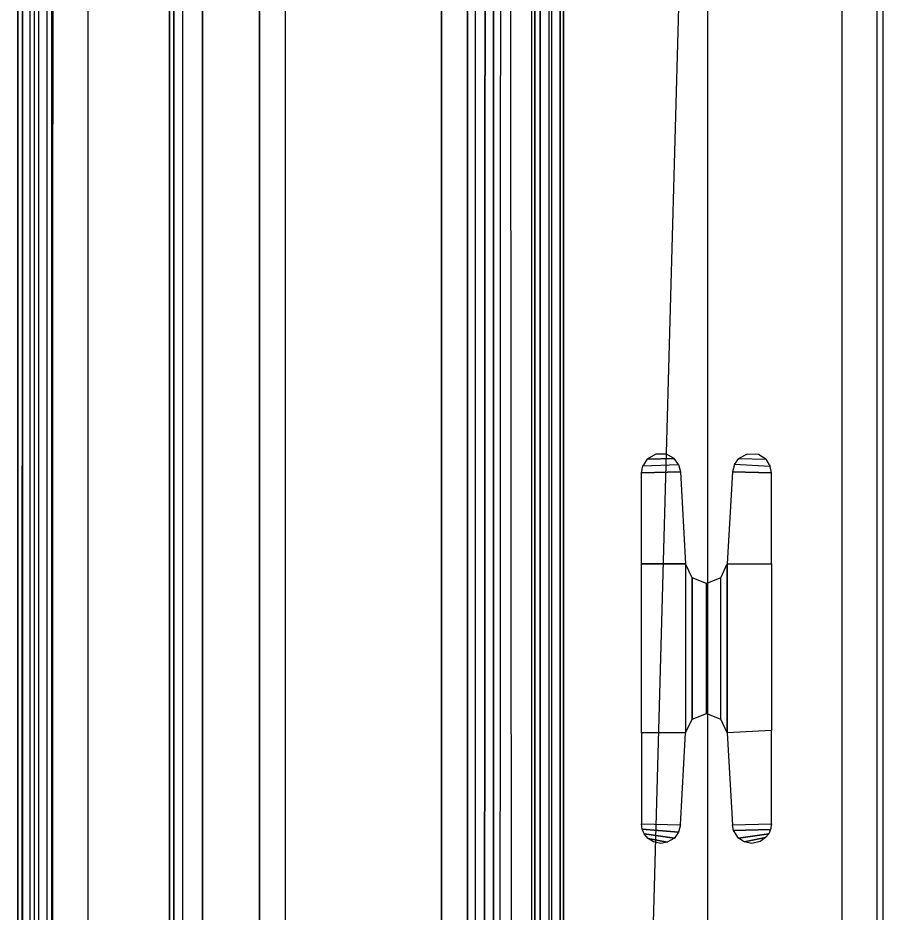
# Model space of a CAD drawing. Header units: inches. Extents: x 0 to 232, y 0 to 393.
# Drawn here: x 0 to 33.3, y 294.82 to 329.25 of the extents above; entities that cross this region are included whole.
import ezdxf

# ---------------------------------------------------------------- set-up
doc = ezdxf.new("R2010")
doc.units = ezdxf.units.IN
doc.header["$MEASUREMENT"] = 0
doc.layers.add('Layer1', color=4, linetype='CONTINUOUS')
doc.layers.add('vidro', color=2, linetype='CONTINUOUS')

msp = doc.modelspace()

# ---------------------------------------------------------------- linework, layer by layer
at = {"layer": 'Layer1'}
for points in [[(0, 390.2, 6.95), (0, 390.2, 0.65), (0, 0, 0.65), (0, 0, 6.95)], [(0, 0, 0.65), (0.176, 0, 0.206), (0.189, 390.2, 0.192), (0, 390.2, 0.65)], [(0.189, 390.2, 0.192), (0.444, 390.2, 0.034), (0.503, 0, 0.017), (0.176, 0, 0.206)], [(0.503, 0, 0.017), (0.874, 0, 0.04), (0.798, 390.2, 0.017), (0.444, 390.2, 0.034)], [(0.636, 390.2, 34.666), (5.837, 390.2, 186.2), (5.837, 0, 186.2), (0.643, 0, 34.871)], [(0.798, 390.2, 0.017), (1.118, 390.2, 0.198), (1.111, 0, 0.191), (0.874, 0, 0.04)], [(1.111, 0, 0.191), (1.3, 0, 0.65), (1.3, 390.2, 0.65), (1.118, 390.2, 0.198)], [(1.35, 390.2, 6.95), (1.3, 390.2, 0.645), (1.3, 0, 0.645), (1.3, 0, 6.95)], [(1.3, 0, 6.95), (2.7, 0, 6.95), (2.7, 390.2, 6.95), (1.35, 390.2, 6.95)], [(6, 0, 190.938), (5.837, 0, 186.2), (5.837, 390.2, 186.2), (6, 390.2, 190.938)], [(6.335, 0, 191.691), (6, 0, 190.938), (6, 390.2, 190.938), (6.335, 390.2, 191.691)], [(7.099, 390.2, 192), (6.335, 390.2, 191.691), (6.335, 0, 191.691), (7.099, 0, 192)], [(18.3, 379, 24), (18.3, 379, 9.8), (18.3, 1.5, 9.8), (18.3, 1.5, 24)], [(19.9, 374, 192), (7.099, 373.953, 192), (7.099, 0, 192), (19.9, 0, 192)], [(20.1, 374, 24), (18.3, 374, 24), (18.3, 1.5, 24), (20.1, 1.5, 24)], [(19.9, 0, 192), (20.454, 0, 191.85), (20.45, 374, 191.853), (19.9, 374, 192)], [(20.55, 374, 24.12), (20.1, 374, 24), (20.1, 0, 24), (20.542, 0, 24.116)], [(20.45, 374, 191.853), (20.852, 374, 191.452), (20.839, 0, 191.473), (20.454, 0, 191.85)], [(20.864, 0, 24.425), (20.542, 0, 24.116), (20.55, 374, 24.12), (20.877, 374, 24.445)], [(20.839, 0, 191.473), (21, 0, 190.9), (21, 374, 190.9), (20.852, 374, 191.452)], [(21, 374, 24.9), (20.877, 374, 24.445), (20.864, 0, 24.425), (21, 0, 24.9)], [(21, 0, 24.9), (21, 374, 24.9), (21, 374, 190.9), (21, 0, 190.9)], [(18.3, 369.5, 7.6), (17.6, 369.5, 7.6), (17.6, 1.5, 7.6), (18.3, 1.5, 7.6)], [(17.999, 369.5, 6.707), (17.6, 369.5, 7.6), (17.6, 1.5, 7.6), (17.824, 1.5, 6.902)], [(17.999, 369.5, 6.707), (17.824, 1.5, 6.902), (18.432, 1.5, 6.458), (18.606, 369.5, 6.416)], [(18.3, 1.5, 7.6), (18.3, 1.5, 9.8), (18.3, 369.5, 9.8), (18.3, 369.5, 7.6)], [(19.179, 1.5, 6.462), (18.432, 1.5, 6.458), (18.606, 369.5, 6.416), (18.929, 369.5, 6.407)], [(19.775, 369.5, 6.9), (18.929, 369.5, 6.407), (19.179, 1.5, 6.462), (19.775, 1.5, 6.9)], [(19.775, 369.5, 6.9), (26.544, 369.5, 7.6), (26.544, 241.849, 7.6), (19.775, 242.496, 6.9)], [(26.544, 369.5, 7.6), (31.712, 366.516, 7.6), (31.712, 241.64, 7.6), (23, 241.64, 7.6)], [(33.3, 363.13, 7.022), (33.061, 364.024, 6.364), (33.061, 242.989, 6.364), (33.3, 243.228, 7.022)], [(31.712, 241.64, 7.6), (33.3, 243.228, 7.022), (33.3, 363.13, 7.022), (31.712, 363.394, 7.6)], [(25.259, 312.3, 7.6), (24.957, 312.471, 7.6), (24.548, 312.472, 7.6), (24.223, 312.284, 7.6)], [(28.781, 312.279, 7.6), (28.503, 312.456, 7.6), (28.065, 312.477, 7.6), (27.743, 312.302, 7.6)], [(25.426, 312.076, 7.6), (25.499, 311.793, 7.6), (24, 311.75, 7.6), (24.052, 312.023, 7.6)], [(25.259, 312.3, 7.6), (24.223, 312.284, 7.6), (24.052, 312.023, 7.6), (25.426, 312.076, 7.6)], [(27.577, 312.08, 7.6), (27.501, 311.793, 7.6), (29, 311.75, 7.6), (28.956, 312.003, 7.6)], [(27.743, 312.302, 7.6), (28.781, 312.279, 7.6), (28.956, 312.003, 7.6), (27.577, 312.08, 7.6)], [(25.701, 308.254, 7.6), (24, 308.254, 7.6), (24, 311.75, 7.6), (25.499, 311.793, 7.6)], [(29, 311.75, 7.6), (27.501, 311.793, 7.6), (27.299, 308.254, 7.6), (29, 308.254, 7.6)], [(25.701, 308.254, 7.6), (25.701, 301.746, 7.6), (24, 301.746, 7.6), (24, 308.254, 7.6)], [(25.951, 307.718, 7.6), (25.701, 308.254, 7.6), (25.701, 301.746, 7.6), (25.952, 302.283, 7.6)], [(27.299, 301.746, 7.6), (27.051, 302.28, 7.6), (27.049, 307.718, 7.6), (27.299, 308.254, 7.6)], [(27.299, 301.746, 7.6), (27.299, 308.254, 7.6), (29, 308.254, 7.6), (29, 301.843, 7.6)], [(25.952, 302.283, 7.6), (26.5, 302.5, 7.6), (26.5, 307.5, 7.6), (25.951, 307.718, 7.6)], [(27.049, 307.718, 7.6), (26.5, 307.5, 7.6), (26.5, 302.5, 7.6), (27.051, 302.28, 7.6)], [(25.701, 301.746, 7.6), (24, 301.746, 7.6), (24, 298.25, 7.6), (25.499, 298.207, 7.6)], [(27.501, 298.207, 7.6), (29, 298.25, 7.6), (29, 301.843, 7.6), (27.299, 301.746, 7.6)], [(25.499, 298.207, 7.6), (25.428, 297.929, 7.6), (24.027, 298.049, 7.6), (24, 298.25, 7.6)], [(29, 298.25, 7.6), (28.966, 298.028, 7.6), (27.543, 297.999, 7.6), (27.501, 298.207, 7.6)], [(25.428, 297.929, 7.6), (25.265, 297.705, 7.6), (24.105, 297.867, 7.6), (24.027, 298.049, 7.6)], [(25.265, 297.705, 7.6), (24.991, 297.54, 7.6), (24.26, 297.682, 7.6), (24.105, 297.867, 7.6)], [(27.735, 297.705, 7.6), (27.543, 297.999, 7.6), (28.966, 298.028, 7.6), (28.897, 297.871, 7.6)], [(28.897, 297.871, 7.6), (28.78, 297.72, 7.6), (27.949, 297.563, 7.6), (27.735, 297.705, 7.6)], [(24.991, 297.54, 7.6), (24.75, 297.5, 7.6), (24.458, 297.559, 7.6), (24.26, 297.682, 7.6)], [(28.78, 297.72, 7.6), (28.57, 297.572, 7.6), (28.25, 297.5, 7.6), (27.949, 297.563, 7.6)]]:
    msp.add_3dface(points, dxfattribs=at)
at = {"layer": 'Layer1', "invisible_edges": 12}
for points in [[(0, 0, 6.95), (0, 0, 16.142), (0.211, 390.2, 16.137), (0, 390.2, 6.95)], [(0.643, 0, 34.871), (0, 0, 16.142), (0.211, 390.2, 16.137), (0.636, 390.2, 34.666)]]:
    msp.add_3dface(points, dxfattribs=at)
at = {"layer": 'vidro'}
for points in [[(9.3, 41.12, 197.9), (10.3, 41.12, 196.9), (10.3, 349.12, 196.9), (9.3, 349.12, 197.9)], [(9.3, 41.12, 345.85), (9.3, 41.12, 197.9), (9.3, 349.12, 197.9), (9.3, 349.116, 345.85)], [(9.3, 41.12, 345.85), (10.3, 41.12, 346.85), (10.3, 349.116, 346.85), (9.3, 349.116, 345.85)], [(10.3, 349.12, 346.85), (16.3, 349.12, 346.85), (16.3, 41.12, 346.85), (10.3, 41.12, 346.85)], [(17.3, 41.12, 345.85), (16.3, 41.12, 346.85), (16.3, 349.12, 346.85), (17.3, 349.12, 345.85)], [(17.3, 41.12, 197.9), (16.3, 41.12, 196.9), (16.3, 349.12, 196.9), (17.3, 349.12, 197.9)], [(17.3, 41.12, 345.85), (17.3, 41.12, 197.9), (17.3, 349.12, 197.9), (17.3, 349.12, 345.85)]]:
    msp.add_3dface(points, dxfattribs=at)

doc.saveas('drawing.dxf')
